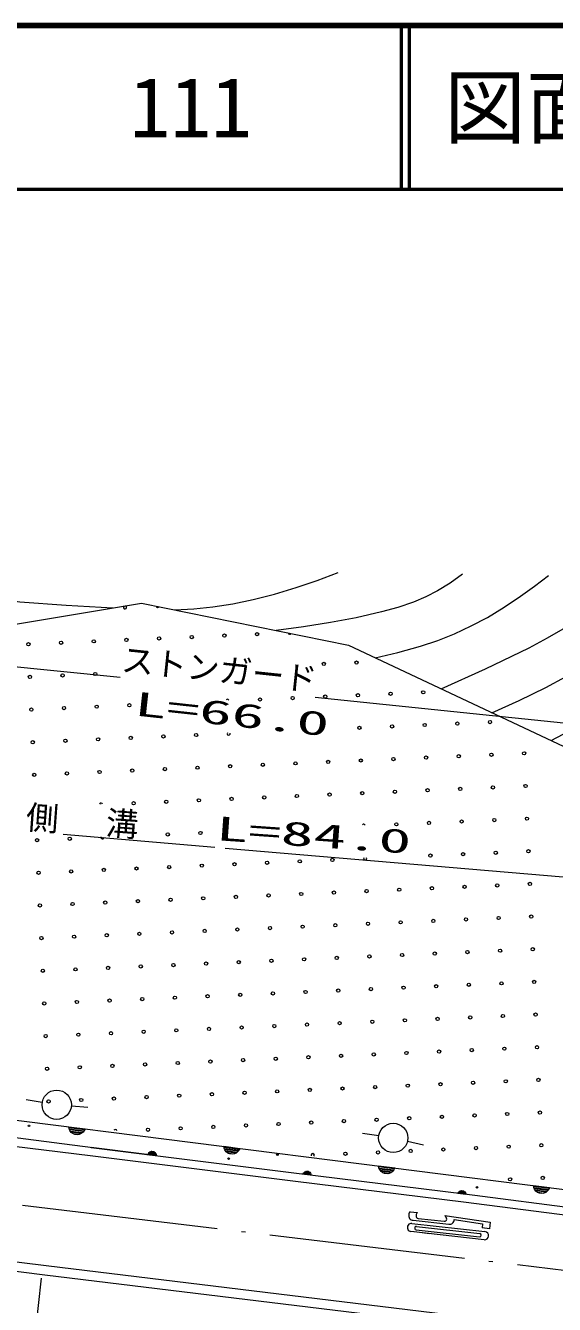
# Model space of a CAD drawing. Units: millimetres, scale not verified. Extents: x -625 to 704666, y -625 to 360237.
# Drawn here: x 119442 to 151795, y 281991 to 360237 of the extents above; entities that cross this region are included whole.
import ezdxf
from ezdxf.enums import TextEntityAlignment as Align

# ---------------------------------------------------------------- set-up
doc = ezdxf.new("R2010")
doc.units = ezdxf.units.MM
doc.header["$LTSCALE"] = 1000
doc.linetypes.add('LONG_DASHED_DOTTED', pattern=[15.25, 12, -1.5, 0.25, -1.5])
for name, color, linetype, lineweight in [('M-TTL', 2, 'Continuous', 140), ('M-TTL-LINE', 7, 'Continuous', 50), ('S-BGD', 7, 'Continuous', 13), ('S-BGD-HTXT', 6, 'Continuous', 13), ('S-BMK', 2, 'LONG_DASHED_DOTTED', 13)]:
    doc.layers.add(name, color=color, linetype=linetype, lineweight=lineweight)
doc.layers.add('M-TTL-TXT', color=7, linetype='Continuous')
doc.styles.add('ＭＳ ゴシック', font='')
doc.styles.get('ＭＳ ゴシック').set_extended_font_data('MS Gothic')

# ---------------------------------------------------------------- blocks, each defined once
blk = doc.blocks.new('BUHIN11')
at = {"color": 7, "linetype": 'Continuous', "lineweight": 13}
blk.add_circle((0, 0), 896, dxfattribs=at)
blk = doc.blocks.new('BUHIN18')
at = {"color": 7, "linetype": 'Continuous', "lineweight": 13}
for p, q in [((463, -122), (-479, -2)), ((-462, -68), (431, -181)), ((386, -238), (-430, -135)), ((-394, -202), (328, -294)), ((261, -348), (-339, -272)), ((-231, -349), (139, -396))]:
    blk.add_line(p, q, dxfattribs=at)
blk.add_lwpolyline([(496, -63), (442, -172), (373, -261), (262, -358), (145, -404), (24, -426), (-130, -407), (-241, -355), (-343, -282), (-426, -160), (-473, -56), (-496, 63)], close=True, dxfattribs=at)
blk = doc.blocks.new('BUHIN19')
at = {"color": 7, "linetype": 'Continuous', "lineweight": 13}
for p, q in [((-232, 61), (240, 1)), ((231, 33), (-215, 91)), ((-193, 119), (215, 67)), ((197, 101), (-164, 147)), ((-130, 174), (170, 136)), ((116, 174), (-69, 198))]:
    blk.add_line(p, q, dxfattribs=at)
blk.add_lwpolyline([(-248, 32), (-221, 86), (-186, 131), (-131, 179), (-72, 202), (-12, 213), (65, 203), (121, 177), (172, 141), (213, 80), (237, 28), (248, -32)], close=True, dxfattribs=at)
blk = doc.blocks.new('BUHIN20')
at = {"color": 7, "linetype": 'Continuous', "lineweight": 13}
for p, q in [((-232, 61), (240, 1)), ((231, 34), (-215, 90)), ((-193, 119), (215, 68)), ((197, 101), (-164, 147)), ((-131, 174), (170, 136)), ((115, 175), (-70, 198))]:
    blk.add_line(p, q, dxfattribs=at)
blk.add_lwpolyline([(-248, 31), (-221, 86), (-186, 130), (-131, 179), (-73, 202), (-12, 213), (65, 204), (121, 178), (171, 141), (213, 80), (237, 28), (248, -31)], close=True, dxfattribs=at)

msp = doc.modelspace()

# ---------------------------------------------------------------- linework, layer by layer
at = {"layer": 'M-TTL'}
msp.add_line((704666, 360237), (64666, 360237), dxfattribs=at)
at = {"layer": 'M-TTL-LINE'}
for p, q in [((142416, 360237), (142416, 350237)), ((142916, 360237), (142916, 350237)), ((64666, 350237), (704666, 350237))]:
    msp.add_line(p, q, dxfattribs=at)
at = {"layer": 'S-BGD'}
for p, q in [((117149, 323339), (126530, 324903)), ((126530, 324903), (139196, 322323)), ((139196, 322323), (152330, 316147)), ((98894, 295799), (165222, 287404)), ((99575, 294691), (127022, 291152)), ((120456, 294348), (119469, 294506)), ((122243, 294139), (123240, 294065)), ((123385, 291087), (114618, 292146)), ((141043, 292303), (140053, 292444)), ((142812, 291975), (143786, 291752)), ((135956, 289516), (123385, 291087)), ((127022, 291152), (123446, 291584)), ((123446, 291584), (136018, 290012)), ((146236, 288252), (135956, 289516)), ((136018, 290012), (146298, 288748)), ((146298, 288748), (166639, 286118)), ((87811, 288443), (120700, 284378)), ((166798, 285593), (146236, 288252)), ((120627, 283783), (87739, 287848)), ((142964, 287661), (143411, 287611)), ((143462, 287254), (145052, 287077)), ((145081, 287426), (147862, 287015)), ((145668, 287187), (147397, 286932)), ((147492, 285950), (143020, 286448)), ((143075, 286945), (147547, 286446)), ((143147, 287138), (145333, 286894)), ((144171, 286319), (143218, 286425)), ((143334, 286564), (147210, 286132)), ((143357, 286762), (147233, 286331)), ((147400, 286932), (147371, 286667)), ((147818, 286618), (147371, 286667)), ((147862, 287015), (147818, 286618)), ((120700, 284378), (148337, 281002)), ((148262, 280406), (120627, 283783))]:
    msp.add_line(p, q, dxfattribs=at)
for points in [[(128573, 324487), (129730, 324548), (130894, 324670), (132131, 324863), (133359, 325116), (134680, 325452), (135989, 325849), (137283, 326292), (138573, 326776)], [(146162, 326665), (145416, 326130), (144632, 325643), (143925, 325281), (143181, 324968), (142213, 324638), (141215, 324362), (139659, 324009), (138098, 323716), (136443, 323449), (134770, 323224)], [(140832, 321554), (142222, 321878), (143606, 322263), (144656, 322618), (145688, 323030), (146706, 323502), (147697, 324027), (148724, 324646), (149726, 325320), (150583, 325943), (151425, 326588)], [(144873, 319653), (147574, 320879), (150260, 322165), (151379, 322766), (152464, 323417), (153401, 324055), (154304, 324741), (155337, 325605), (156350, 326516)], [(147971, 318196), (149630, 318940), (151260, 319736), (152469, 320396), (153649, 321108), (154917, 321948), (156161, 322843), (157551, 323926), (158909, 325060), (159699, 325749), (160488, 326455)], [(114175, 326049), (115480, 325668), (116804, 325344), (117939, 325135), (119085, 324985), (121921, 324773), (124776, 324610)], [(151589, 316495), (153101, 317293), (154580, 318142), (156082, 319103), (157560, 320108)]]:
    msp.add_lwpolyline(points, dxfattribs=at)
for centre, radius in [((119619, 322386), 99.5), ((121617, 322473), 99.5), ((123615, 322561), 99.5), ((125613, 322649), 99.5), ((127611, 322737), 99.5), ((129609, 322824), 99.5), ((131607, 322912), 99.5), ((133605, 323000), 99.5), ((137689, 321178), 99.5), ((139687, 321265), 99.5), ((119707, 320388), 99.5), ((121705, 320475), 99.5), ((123703, 320563), 99.5), ((137777, 319179), 99.5), ((139775, 319267), 99.5), ((141773, 319355), 99.5), ((143771, 319443), 99.5), ((119794, 318389), 99.5), ((121792, 318477), 99.5), ((123791, 318565), 99.5), ((125789, 318653), 99.5), ((133781, 319004), 99.5), ((135779, 319092), 99.5), ((147855, 317620), 99.5), ((129873, 316830), 99.5), ((139863, 317269), 99.5), ((141861, 317357), 99.5), ((143859, 317445), 99.5), ((145857, 317532), 99.5), ((119882, 316391), 99.5), ((121880, 316479), 99.5), ((123878, 316567), 99.5), ((125876, 316655), 99.5), ((127874, 316742), 99.5), ((139951, 315271), 99.5), ((141949, 315359), 99.5), ((143947, 315447), 99.5), ((145945, 315534), 99.5), ((147943, 315622), 99.5), ((149941, 315710), 99.5), ((121968, 314481), 99.5), ((123966, 314569), 99.5), ((125964, 314657), 99.5), ((127962, 314744), 99.5), ((129960, 314832), 99.5), ((131958, 314920), 99.5), ((133956, 315008), 99.5), ((135955, 315096), 99.5), ((137953, 315183), 99.5), ((119970, 314393), 99.5), ((150029, 313712), 99.5), ((132046, 312922), 99.5), ((134044, 313010), 99.5), ((136042, 313097), 99.5), ((138040, 313185), 99.5), ((140038, 313273), 99.5), ((142037, 313361), 99.5), ((144035, 313449), 99.5), ((146033, 313536), 99.5), ((148031, 313624), 99.5), ((126052, 312659), 99.5), ((128050, 312746), 99.5), ((130048, 312834), 99.5), ((142124, 311363), 99.5), ((144122, 311450), 99.5), ((146120, 311538), 99.5), ((148118, 311626), 99.5), ((150117, 311714), 99.5), ((128138, 310748), 99.5), ((130136, 310836), 99.5), ((120145, 310397), 99.5), ((122144, 310485), 99.5), ((134220, 309014), 99.5), ((136218, 309101), 99.5), ((138216, 309189), 99.5), ((144210, 309452), 99.5), ((146208, 309540), 99.5), ((148206, 309628), 99.5), ((150204, 309716), 99.5), ((120233, 308399), 99.5), ((122231, 308487), 99.5), ((124229, 308575), 99.5), ((126227, 308662), 99.5), ((128226, 308750), 99.5), ((130224, 308838), 99.5), ((132222, 308926), 99.5), ((144298, 307454), 99.5), ((146296, 307542), 99.5), ((148294, 307630), 99.5), ((150292, 307718), 99.5), ((126315, 306664), 99.5), ((128313, 306752), 99.5), ((130311, 306840), 99.5), ((132309, 306928), 99.5), ((134308, 307015), 99.5), ((136306, 307103), 99.5), ((138304, 307191), 99.5), ((140302, 307279), 99.5), ((142300, 307367), 99.5), ((120321, 306401), 99.5), ((122319, 306489), 99.5), ((124317, 306577), 99.5), ((136393, 305105), 99.5), ((138391, 305193), 99.5), ((140390, 305281), 99.5), ((142388, 305368), 99.5), ((144386, 305456), 99.5), ((146384, 305544), 99.5), ((148382, 305632), 99.5), ((150380, 305720), 99.5), ((120409, 304403), 99.5), ((122407, 304491), 99.5), ((124405, 304578), 99.5), ((126403, 304666), 99.5), ((128401, 304754), 99.5), ((130399, 304842), 99.5), ((132397, 304930), 99.5), ((134395, 305017), 99.5), ((146472, 303546), 99.5), ((148470, 303634), 99.5), ((150468, 303722), 99.5), ((128489, 302756), 99.5), ((130487, 302844), 99.5), ((132485, 302932), 99.5), ((134483, 303019), 99.5), ((136481, 303107), 99.5), ((138479, 303195), 99.5), ((140477, 303283), 99.5), ((142475, 303370), 99.5), ((144473, 303458), 99.5), ((120497, 302405), 99.5), ((122495, 302493), 99.5), ((124493, 302580), 99.5), ((126491, 302668), 99.5), ((138567, 301197), 99.5), ((140565, 301285), 99.5), ((142563, 301372), 99.5), ((144561, 301460), 99.5), ((146559, 301548), 99.5), ((148557, 301636), 99.5), ((150555, 301723), 99.5), ((120584, 300407), 99.5), ((122582, 300495), 99.5), ((124581, 300582), 99.5), ((126579, 300670), 99.5), ((128577, 300758), 99.5), ((130575, 300846), 99.5), ((132573, 300933), 99.5), ((134571, 301021), 99.5), ((136569, 301109), 99.5), ((148645, 299638), 99.5), ((150643, 299725), 99.5), ((130663, 298848), 99.5), ((132661, 298935), 99.5), ((134659, 299023), 99.5), ((136657, 299111), 99.5), ((138655, 299199), 99.5), ((140653, 299286), 99.5), ((142651, 299374), 99.5), ((144649, 299462), 99.5), ((146647, 299550), 99.5), ((120672, 298409), 99.5), ((122670, 298497), 99.5), ((124668, 298584), 99.5), ((126666, 298672), 99.5), ((128664, 298760), 99.5), ((140741, 297288), 99.5), ((142739, 297376), 99.5), ((144737, 297464), 99.5), ((146735, 297552), 99.5), ((148733, 297640), 99.5), ((150731, 297727), 99.5), ((122758, 296498), 99.5), ((124756, 296586), 99.5), ((126754, 296674), 99.5), ((128752, 296762), 99.5), ((130750, 296850), 99.5), ((132748, 296937), 99.5), ((134746, 297025), 99.5), ((136745, 297113), 99.5), ((138743, 297201), 99.5), ((120760, 296411), 99.5), ((150819, 295729), 99.5), ((132836, 294939), 99.5), ((134834, 295027), 99.5), ((136832, 295115), 99.5), ((138830, 295203), 99.5), ((140828, 295290), 99.5), ((142826, 295378), 99.5), ((144825, 295466), 99.5), ((146823, 295554), 99.5), ((148821, 295641), 99.5), ((120848, 294413), 99.5), ((122846, 294500), 99.5), ((124844, 294588), 99.5), ((126842, 294676), 99.5), ((128840, 294764), 99.5), ((130838, 294851), 99.5), ((142914, 293380), 99.5), ((144912, 293468), 99.5), ((146910, 293556), 99.5), ((148908, 293643), 99.5), ((150907, 293731), 99.5), ((119656, 292917), 49.8), ((126930, 292678), 99.5), ((128928, 292766), 99.5), ((130926, 292853), 99.5), ((132924, 292941), 99.5), ((134922, 293029), 99.5), ((136920, 293117), 99.5), ((138918, 293205), 99.5), ((140916, 293292), 99.5), ((134851, 291158), 49.8), ((139006, 291206), 99.5), ((141004, 291294), 99.5), ((143002, 291382), 99.5), ((145000, 291470), 99.5), ((146998, 291558), 99.5), ((148996, 291645), 99.5), ((150994, 291733), 99.5), ((131862, 290912), 49.8), ((149084, 289647), 99.5), ((151082, 289735), 99.5), ((147057, 289153), 49.8)]:
    msp.add_circle(centre, radius, dxfattribs=at)
for centre, radius, start, end in [((125525, 324647), 99.5, 128.34534, 70.57948), ((127523, 324735), 99.5, 188.1926, 328.77975), ((135603, 323088), 99.5, 187.57993, 329.39242), ((131783, 318916), 99.5, 33.41624, 134.18376), ((131871, 316918), 99.5, 149.87482, 17.72518), ((124054, 312571), 99.5, 13.33895, 158.46105), ((140126, 311275), 99.5, 28.94638, 143.05362), ((124142, 310573), 99.5, 166.35309, 5.44691), ((140214, 309277), 99.5, 151.5417, 20.4583), ((124932, 292590), 99.5, 18.00441, 147.20623), ((137008, 291119), 99.5, 320.82484, 204.38579), ((143179, 287436), 300, 168.86432, 263.84418), ((143134, 287478), 250, 132.81567, 176.29254), ((143476, 287403), 150, 164.04492, 264.4472), ((143629, 287405), 300, 136.57666, 172.53131), ((145068, 287226), 150, 263.64484, 353.64484), ((144920, 287172), 300, 7.02356, 57.5481), ((145368, 287192), 300, 263.39111, 359.03906), ((143047, 286696), 250, 83.64478, 263.64484), ((143345, 286663), 100, 83.64478, 263.64484), ((147520, 286198), 250, 263.64484, 83.64478), ((147222, 286231), 100, 263.64484, 83.64478)]:
    msp.add_arc(centre, radius, start, end, dxfattribs=at)
at = {"layer": 'S-BGD-HTXT'}
for p, q in [((101907, 322759), (125218, 320363)), ((137155, 319136), (168516, 315912)), ((121749, 310761), (131012, 309971)), ((131645, 309917), (173824, 306323)), ((120387, 283596), (115501, 237485))]:
    msp.add_line(p, q, dxfattribs=at)
at = {"layer": 'S-BMK'}
msp.add_line((88960, 291691), (217520, 276276), dxfattribs=at)

# ---------------------------------------------------------------- block references
at = {"layer": 'S-BGD'}
for name, p in [('BUHIN11', (121345, 294206)), ('BUHIN18', (122582, 292801)), ('BUHIN11', (141934, 292176)), ('BUHIN19', (127184, 291146)), ('BUHIN18', (132058, 291602)), ('BUHIN18', (141533, 290402)), ('BUHIN20', (136661, 289932)), ('BUHIN20', (146138, 288743)), ('BUHIN18', (151008, 289203))]:
    msp.add_blockref(name, p, dxfattribs=at)

# ---------------------------------------------------------------- texts
at = {"layer": 'M-TTL-TXT', "style": 'ＭＳ ゴシック'}
for s, p in [('111', (125808, 355237)), ('図面コード', (145046, 355237))]:
    msp.add_text(s, height=3666, dxfattribs=at).set_placement(p, align=Align.MIDDLE_LEFT)
at = {"layer": 'S-BGD-HTXT', "style": 'ＭＳ ゴシック'}
msp.add_text('ストンガード', height=1466, rotation=354, dxfattribs=at).set_placement((125212, 320305), align=Align.BOTTOM_LEFT)
at = {"layer": 'S-BGD-HTXT', "style": 'ＭＳ ゴシック', "width": 2}
for s, rotation, p in [('L=66.0', 353.8, (125985, 317598)), ('L=84.0', 356, (131011, 309962))]:
    msp.add_text(s, height=1466, rotation=rotation, dxfattribs=at).set_placement(p, align=Align.BOTTOM_LEFT)
at = {"layer": 'S-BGD-HTXT', "insert": (119412, 310928), "char_height": 1466, "attachment_point": 7, "rotation": 355.9, "style": 'ＭＳ ゴシック'}
msp.add_mtext('\\T2.45;側溝', dxfattribs=at)

doc.saveas('drawing.dxf')
